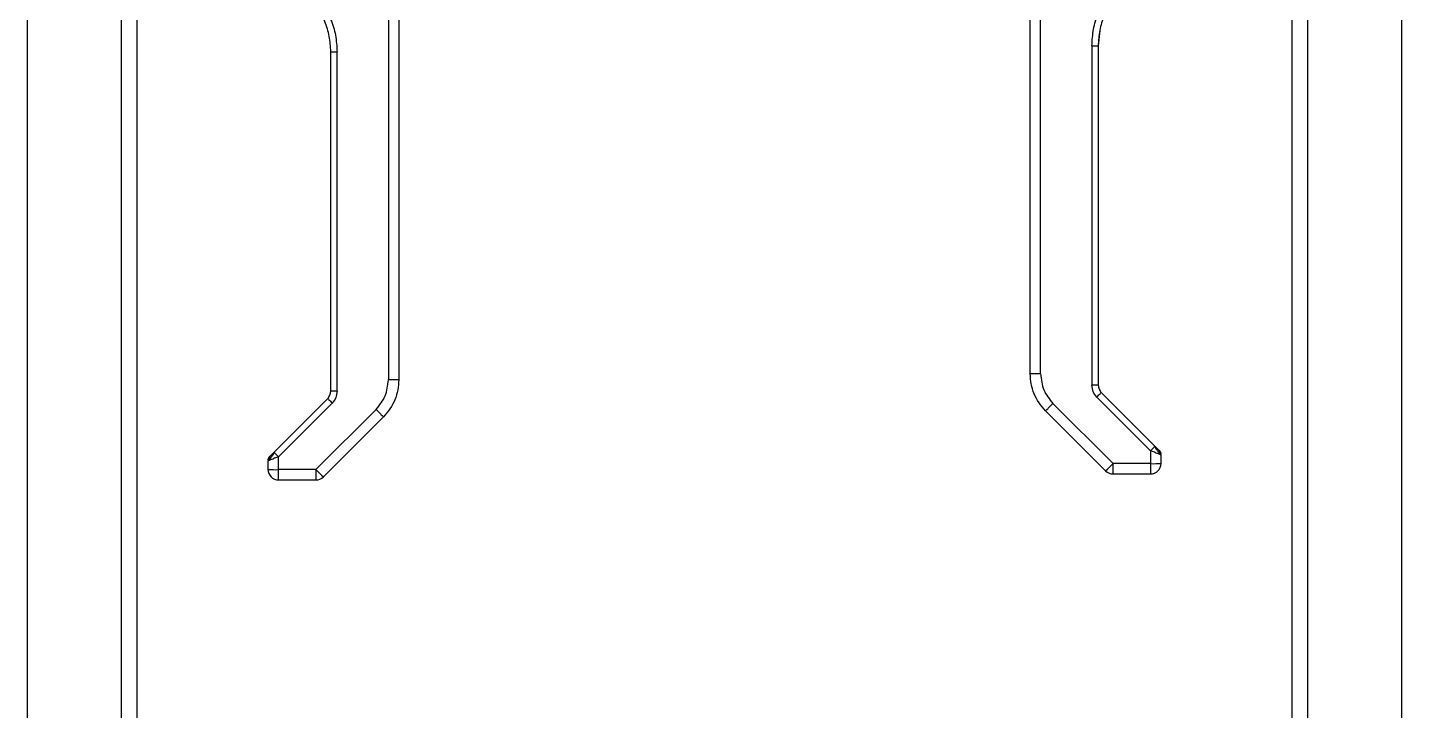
# Model space of a CAD drawing. Header units: inches. Extents: x 0 to 137, y 0 to 88.
# Drawn here: x 89.47 to 99.81, y 56.14 to 61.28 of the extents above; entities that cross this region are included whole.
import ezdxf

# ---------------------------------------------------------------- set-up
doc = ezdxf.new("R2010")
doc.units = ezdxf.units.IN
doc.header["$MEASUREMENT"] = 0

msp = doc.modelspace()

# ---------------------------------------------------------------- linework, layer by layer
at = {"color": 7, "linetype": 'Continuous', "lineweight": 25}
for p, q in [((99.09731, 81.18259), (99.09731, 45.68259)), ((98.98031, 81.06559), (98.98031, 45.79959)), ((99.80531, 81.09259), (99.80531, 45.77259)), ((90.29348, 45.7545), (90.29348, 81.0205)), ((90.17648, 50.4825), (90.17648, 76.2925)), ((89.46848, 51.479), (89.46848, 75.296)), ((97.09055, 58.67303), (97.09055, 62.76098)), ((92.18324, 62.71589), (92.18324, 58.62794)), ((97.01181, 58.6744), (97.01181, 62.13884)), ((92.26198, 62.09375), (92.26198, 58.62932)), ((97.53497, 61.25594), (97.52362, 61.14073)), ((91.75017, 58.54382), (91.75017, 61.09564)), ((91.79742, 58.543), (91.79742, 61.09482)), ((97.47638, 61.13991), (97.47638, 58.58809)), ((97.52362, 61.14073), (97.52362, 58.58891)), ((97.54668, 58.53323), (97.97666, 58.10326)), ((91.29714, 58.05817), (91.72711, 58.48814)), ((91.76052, 58.45391), (91.35647, 58.04987)), ((91.63882, 57.95305), (92.09099, 58.40523)), ((97.1828, 58.45032), (97.63498, 57.99814)), ((97.91732, 58.09496), (97.51328, 58.499)), ((92.14667, 58.35093), (91.6945, 57.89875)), ((97.5793, 57.94384), (97.12712, 58.39602)), ((97.91732, 58.09496), (97.91732, 57.92078)), ((97.95073, 58.12919), (97.94841, 58.12656)), ((91.27935, 58.01967), (91.27773, 58.0192)), ((91.27773, 58.0192), (91.27773, 57.95443)), ((91.27828, 58.02497), (91.27859, 58.02818)), ((91.27828, 58.02497), (91.27859, 58.02174)), ((91.32539, 58.08147), (91.32307, 58.0841)), ((91.35647, 57.87569), (91.35647, 58.04987)), ((97.91732, 57.99814), (97.63498, 57.99814)), ((97.63498, 57.92078), (97.63498, 57.99814)), ((97.99606, 58.06428), (97.99444, 58.06476)), ((97.99521, 58.07327), (97.99552, 58.07006)), ((97.99521, 58.06683), (97.99552, 58.07006)), ((97.99606, 57.99952), (97.99606, 58.06428)), ((91.63882, 57.95305), (91.35647, 57.95305)), ((91.63882, 57.95305), (91.63882, 57.87569)), ((97.63498, 57.92078), (97.91732, 57.92078)), ((91.35647, 57.87569), (91.63882, 57.87569))]:
    msp.add_line(p, q, dxfattribs=at)
for centre, radius, start, end in [((96.51165, 59.0942), 1.56946, 312.864337, 315.703926), ((97.937, 59.1271), 1.12913, 269.001369, 272.998326), ((97.91732, 57.99952), 0.07874, 270, 360), ((91.33679, 59.08201), 1.12913, 267.001674, 270.998631), ((91.35647, 57.95443), 0.07874, 180, 270), ((92.76214, 59.04911), 1.56946, 224.296074, 227.135663), ((91.63882, 57.95443), 0.07874, 270, 315), ((97.63498, 57.99952), 0.07874, 225, 270)]:
    msp.add_arc(centre, radius, start, end, dxfattribs=at)
for points, knots in [([(91.75017, 61.09564), (91.74799, 61.13431), (91.74363, 61.21164), (91.70828, 61.32289), (91.6546, 61.42657), (91.603, 61.48434), (91.5772, 61.51322)], [0, 0, 0, 0, 0.25000006, 0.50000007, 0.75000006, 1, 1, 1, 1]), ([(91.61061, 61.54581), (91.63847, 61.51461), (91.6942, 61.45221), (91.75217, 61.34025), (91.79034, 61.22009), (91.79506, 61.13658), (91.79742, 61.09482)], [0, 0, 0, 0, 0.24999991, 0.5, 0.75000009, 1, 1, 1, 1]), ([(97.47638, 61.13991), (97.47874, 61.18166), (97.48345, 61.26518), (97.52162, 61.38534), (97.5796, 61.4973), (97.63532, 61.5597), (97.66318, 61.59089)], [0, 0, 0, 0, 0.24999991, 0.5, 0.75000009, 1, 1, 1, 1]), ([(97.69659, 61.55831), (97.67079, 61.52943), (97.61919, 61.47165), (97.56552, 61.36798), (97.53017, 61.25673), (97.5258, 61.1794), (97.52362, 61.14073)], [0, 0, 0, 0, 0.24999994, 0.49999993, 0.74999994, 1, 1, 1, 1]), ([(92.26198, 58.62932), (92.26053, 58.60354), (92.25762, 58.55198), (92.23405, 58.47781), (92.19827, 58.4087), (92.16387, 58.37018), (92.14667, 58.35093)], [0, 0, 0, 0, 0.25000003, 0.50000004, 0.75000003, 1, 1, 1, 1]), ([(97.12712, 58.39602), (97.10992, 58.41527), (97.07552, 58.45379), (97.03974, 58.5229), (97.01617, 58.59707), (97.01327, 58.64863), (97.01181, 58.6744)], [0, 0, 0, 0, 0.24999997, 0.49999996, 0.74999997, 1, 1, 1, 1]), ([(91.72711, 58.48814), (91.73372, 58.49628), (91.74695, 58.51254), (91.7491, 58.5334), (91.75017, 58.54382)], [0, 0, 0, 0, 0.49999904, 1, 1, 1, 1]), ([(97.52362, 58.58891), (97.5247, 58.57848), (97.52685, 58.55763), (97.54007, 58.54137), (97.54668, 58.53323)], [0, 0, 0, 0, 0.500000964, 1, 1, 1, 1]), ([(97.94841, 58.12656), (97.94838, 58.12652), (97.94757, 58.1256), (97.94136, 58.11922), (97.93063, 58.1083), (97.92176, 58.0994), (97.91732, 58.09496)], [0, 0, 0, 0, 0.01397087, 0.34264725, 0.67132362, 1, 1, 1, 1]), ([(97.99444, 58.06476), (97.99444, 58.06476), (97.9939, 58.06492), (97.98988, 58.06644), (97.98248, 58.06925), (97.96891, 58.07451), (97.94716, 58.08305), (97.92727, 58.09099), (97.91732, 58.09496)], [0, 0, 0, 0, 0.001121138, 0.144114275, 0.287151991, 0.430140639, 0.714951119, 1, 1, 1, 1]), ([(97.99454, 58.06451), (97.99221, 58.06771), (97.98879, 58.0724), (97.98045, 58.08201), (97.97394, 58.08996), (97.96718, 58.09879), (97.96055, 58.10816), (97.95421, 58.11776), (97.95042, 58.12369), (97.94852, 58.12667)], [0, 0, 0, 0, 0.26946927, 0.39608981, 0.51893476, 0.6395726, 0.75933348, 0.87931532, 1, 1, 1, 1]), ([(97.97519, 58.10472), (97.9748, 58.10442), (97.97409, 58.10388), (97.96986, 58.09978), (97.96794, 58.09791)], [0, 0, 0, 0, 0.54594444, 1, 1, 1, 1]), ([(97.97666, 58.10326), (97.9762, 58.10297), (97.97549, 58.10254), (97.97223, 58.09959), (97.96999, 58.09748), (97.96899, 58.09654)], [0, 0, 0, 0, 0.50658349, 0.77862537, 1, 1, 1, 1]), ([(97.98223, 58.09769), (97.98135, 58.09857), (97.97959, 58.10032), (97.97764, 58.10228), (97.97666, 58.10326)], [0, 0, 0, 0, 0.49937192, 1, 1, 1, 1]), ([(97.98223, 58.09769), (97.98328, 58.09632), (97.98542, 58.09354), (97.98628, 58.08745), (97.98542, 58.08041), (97.98328, 58.07527), (97.98223, 58.07274)], [0, 0, 0, 0, 0.24616193, 0.5, 0.75383807, 1, 1, 1, 1]), ([(97.98223, 58.07274), (97.98328, 58.07527), (97.98542, 58.08041), (97.98628, 58.08745), (97.98542, 58.09354), (97.98328, 58.09632), (97.98223, 58.09769)], [0, 0, 0, 0, 0.24616193, 0.5, 0.75383807, 1, 1, 1, 1]), ([(97.98223, 58.09769), (97.98637, 58.09287), (97.99266, 58.08558), (97.9939, 58.07622), (97.99432, 58.07305)], [0, 0, 0, 0, 0.66008501, 1, 1, 1, 1]), ([(91.28581, 58.04561), (91.28457, 58.04358), (91.28204, 58.03944), (91.27978, 58.03284), (91.27867, 58.0267), (91.27901, 58.02295), (91.27916, 58.02135)], [0, 0, 0, 0, 0.256181874, 0.522135023, 0.797519562, 1, 1, 1, 1]), ([(91.32528, 58.08158), (91.32338, 58.07861), (91.31959, 58.07267), (91.31325, 58.06307), (91.30661, 58.0537), (91.29986, 58.04488), (91.29334, 58.03692), (91.28501, 58.02731), (91.28159, 58.02262), (91.27926, 58.01942)], [0, 0, 0, 0, 0.12068468, 0.24066652, 0.3604274, 0.48106524, 0.60391019, 0.73053073, 1, 1, 1, 1]), ([(91.35647, 58.04987), (91.34653, 58.0459), (91.32664, 58.03797), (91.30489, 58.02943), (91.29132, 58.02416), (91.28392, 58.02135), (91.2799, 58.01983), (91.27936, 58.01967), (91.27935, 58.01967)], [0, 0, 0, 0, 0.28493346, 0.56972339, 0.71273644, 0.85580846, 0.99883237, 1, 1, 1, 1]), ([(91.27948, 58.028), (91.2799, 58.03116), (91.28114, 58.0405), (91.28742, 58.04779), (91.29157, 58.0526)], [0, 0, 0, 0, 0.33886242, 1, 1, 1, 1]), ([(91.29157, 58.02765), (91.29052, 58.03018), (91.28838, 58.03532), (91.28751, 58.04237), (91.28838, 58.04845), (91.29052, 58.05123), (91.29157, 58.0526)], [0, 0, 0, 0, 0.24616193, 0.5, 0.75383807, 1, 1, 1, 1]), ([(91.29157, 58.0526), (91.29052, 58.05123), (91.28838, 58.04845), (91.28751, 58.04237), (91.28838, 58.03532), (91.29052, 58.03018), (91.29157, 58.02765)], [0, 0, 0, 0, 0.24616193, 0.5, 0.75383807, 1, 1, 1, 1]), ([(91.29714, 58.05817), (91.29616, 58.05719), (91.2942, 58.05523), (91.29245, 58.05348), (91.29157, 58.0526)], [0, 0, 0, 0, 0.5006291, 1, 1, 1, 1]), ([(91.3048, 58.05145), (91.3038, 58.05239), (91.30157, 58.0545), (91.2983, 58.05745), (91.2976, 58.05789), (91.29714, 58.05817)], [0, 0, 0, 0, 0.22137462, 0.49341651, 1, 1, 1, 1]), ([(91.30586, 58.05282), (91.30393, 58.05469), (91.2997, 58.05879), (91.29899, 58.05933), (91.2986, 58.05963)], [0, 0, 0, 0, 0.45405556, 1, 1, 1, 1]), ([(91.35647, 58.04987), (91.35204, 58.05432), (91.34316, 58.06321), (91.33243, 58.07413), (91.32623, 58.08052), (91.32542, 58.08144), (91.32539, 58.08147)], [0, 0, 0, 0, 0.32867637, 0.65735275, 0.98602912, 1, 1, 1, 1]), ([(97.99463, 58.06644), (97.99478, 58.06803), (97.99512, 58.07179), (97.99401, 58.07793), (97.99175, 58.08453), (97.98923, 58.08867), (97.98799, 58.0907)], [0, 0, 0, 0, 0.202480435, 0.477864975, 0.743818125, 1, 1, 1, 1])]:
    msp.add_open_spline(points, degree=3, knots=knots, dxfattribs=at)
for points in [[(91.75017, 61.09564), (91.75088, 61.09553), (91.7523, 61.09532), (91.76323, 61.09504), (91.77885, 61.09485), (91.79123, 61.09483), (91.79742, 61.09482)], [(97.47638, 61.13991), (97.48257, 61.13992), (97.49495, 61.13994), (97.51057, 61.14013), (97.52149, 61.14041), (97.52291, 61.14062), (97.52362, 61.14073)], [(92.09099, 58.40523), (92.11744, 58.43776), (92.17035, 58.50283), (92.17894, 58.58624), (92.18324, 58.62794)], [(92.26198, 58.62932), (92.2608, 58.62914), (92.25843, 58.62878), (92.24022, 58.62832), (92.2142, 58.628), (92.19356, 58.62796), (92.18324, 58.62794)], [(97.09055, 58.67303), (97.08023, 58.67305), (97.0596, 58.67309), (97.03357, 58.67341), (97.01536, 58.67386), (97.01299, 58.67422), (97.01181, 58.6744)], [(97.09055, 58.67303), (97.09485, 58.63133), (97.10345, 58.54792), (97.15635, 58.48285), (97.1828, 58.45032)], [(91.79742, 58.543), (91.79123, 58.54301), (91.77885, 58.54303), (91.76323, 58.54322), (91.7523, 58.5435), (91.75088, 58.54371), (91.75017, 58.54382)], [(91.79742, 58.543), (91.79569, 58.52632), (91.79224, 58.49296), (91.77109, 58.46693), (91.76052, 58.45391)], [(97.52362, 58.58891), (97.52291, 58.5888), (97.52149, 58.58859), (97.51057, 58.58831), (97.49495, 58.58812), (97.48257, 58.5881), (97.47638, 58.58809)], [(97.51328, 58.499), (97.5027, 58.51202), (97.48156, 58.53805), (97.4781, 58.57141), (97.47638, 58.58809)], [(97.51328, 58.499), (97.51769, 58.50342), (97.52651, 58.51227), (97.53761, 58.52356), (97.54532, 58.53154), (97.54623, 58.53267), (97.54668, 58.53323)], [(91.72711, 58.48814), (91.72757, 58.48758), (91.72848, 58.48645), (91.73618, 58.47847), (91.74728, 58.46718), (91.75611, 58.45834), (91.76052, 58.45391)], [(92.09099, 58.40523), (92.09823, 58.39801), (92.11271, 58.38358), (92.13102, 58.36559), (92.14393, 58.35313), (92.14576, 58.35166), (92.14667, 58.35093)], [(97.12712, 58.39602), (97.12804, 58.39675), (97.12986, 58.39822), (97.14277, 58.41068), (97.16108, 58.42867), (97.17556, 58.4431), (97.1828, 58.45032)]]:
    msp.add_open_spline(points, degree=3, dxfattribs=at)

doc.saveas('drawing.dxf')
